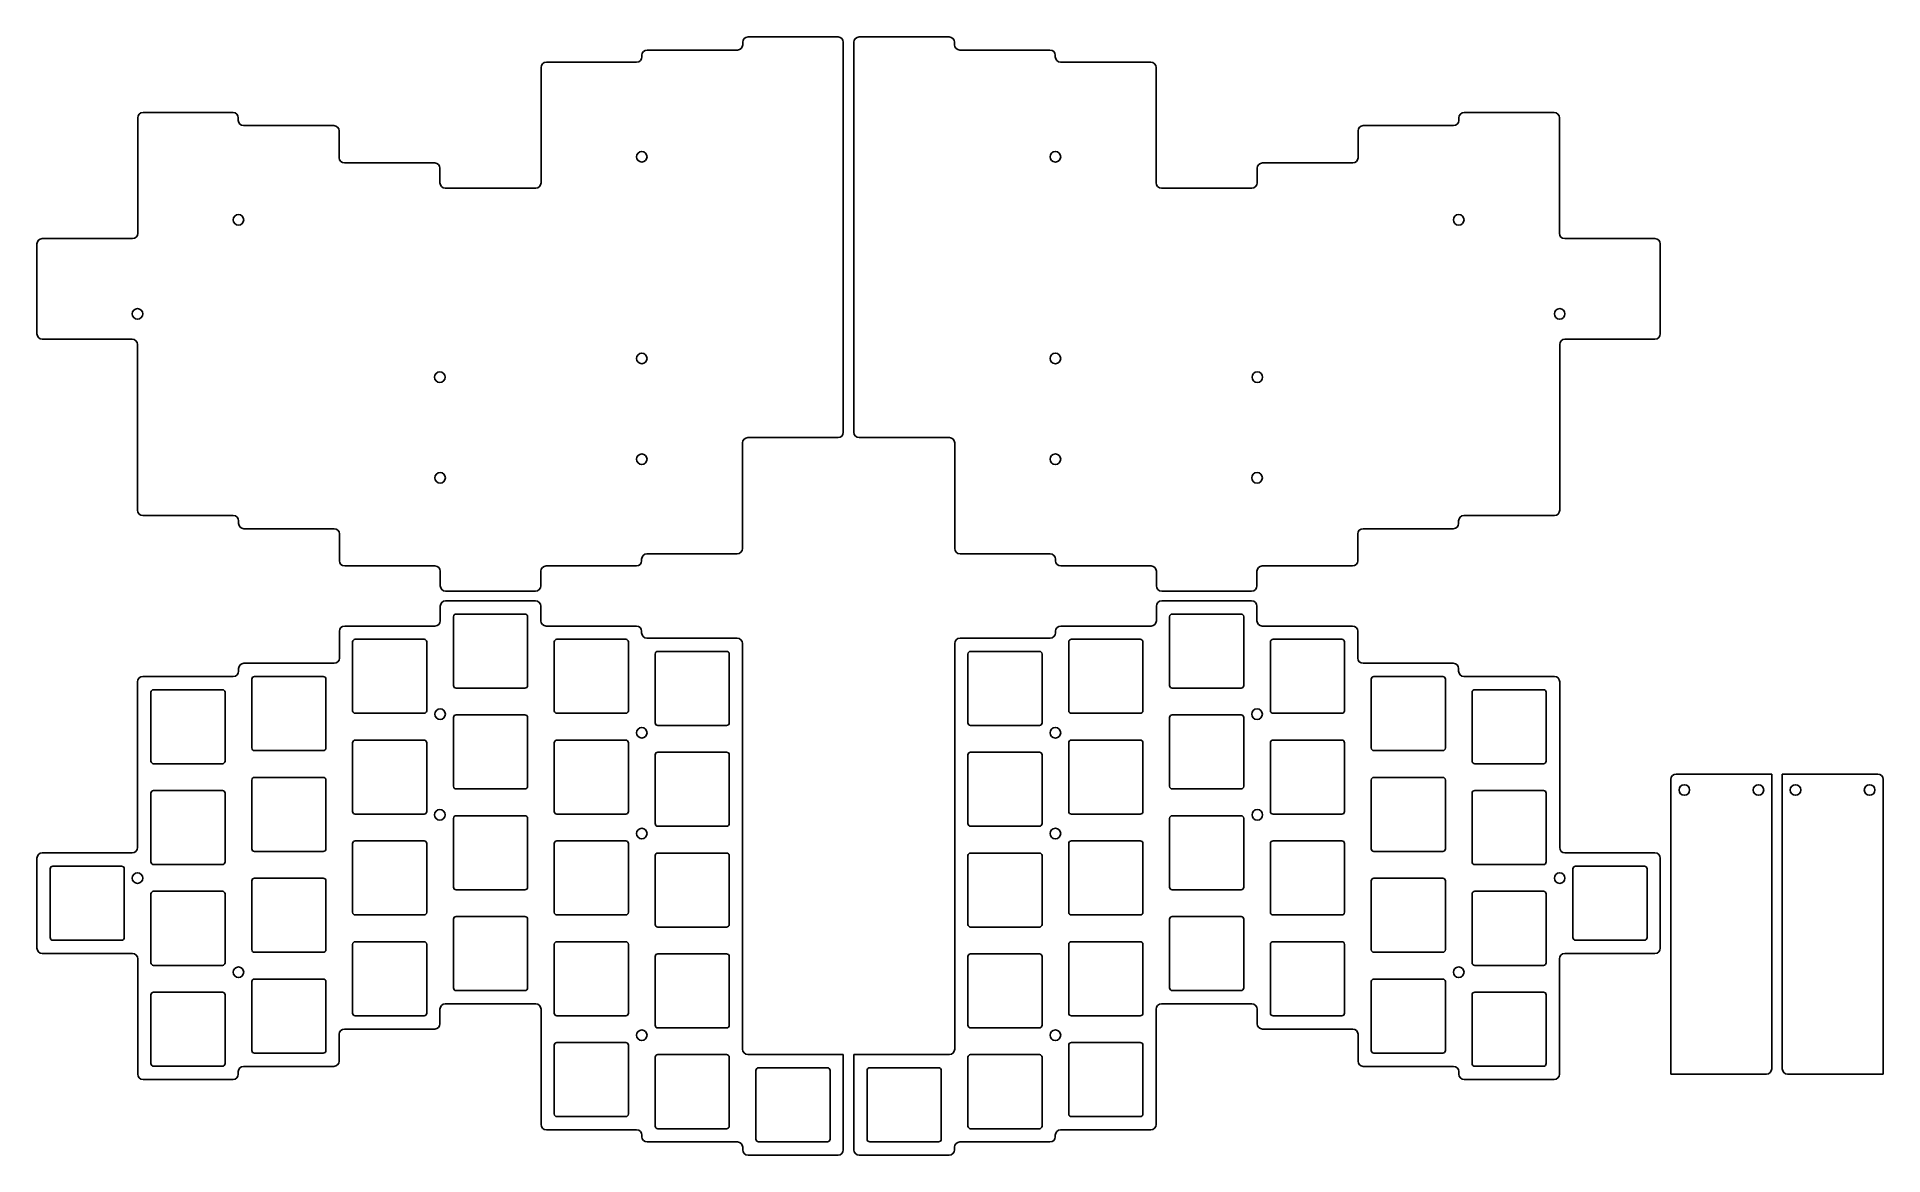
# Model space of a CAD drawing. Header units: millimetres. Extents: x 2 to 351, y 1 to 213.
import ezdxf

# ---------------------------------------------------------------- set-up
doc = ezdxf.new("R2010")
doc.units = ezdxf.units.MM

msp = doc.modelspace()

# ---------------------------------------------------------------- linework, layer by layer
for p, q in [((117.07, 210.03), (134.12, 210.03)), ((135.12, 211.03), (135.12, 211.5)), ((136.12, 212.5), (153.12, 212.5)), ((154.12, 211.5), (154.12, 193.5)), ((156.12, 211.5), (156.12, 193.5)), ((174.12, 212.5), (157.12, 212.5)), ((175.12, 211.03), (175.12, 211.5)), ((193.17, 210.03), (176.12, 210.03)), ((97.02, 206.74), (97.02, 184.93)), ((98.02, 207.74), (115.07, 207.74)), ((116.07, 208.74), (116.07, 209.03)), ((194.17, 208.74), (194.17, 209.03)), ((212.22, 207.74), (195.17, 207.74)), ((213.22, 206.74), (213.22, 184.93)), ((20.82, 175.4), (20.82, 197.22)), ((21.82, 198.22), (38.82, 198.22)), ((39.82, 196.74), (39.82, 197.22)), ((40.82, 195.74), (57.87, 195.74)), ((269.42, 195.74), (252.37, 195.74)), ((270.42, 196.74), (270.42, 197.22)), ((288.42, 198.22), (271.42, 198.22)), ((289.42, 175.4), (289.42, 197.22)), ((58.87, 189.69), (58.87, 194.74)), ((154.12, 193.5), (154.12, 137.8)), ((156.12, 193.5), (156.12, 137.8)), ((251.37, 189.69), (251.37, 194.74)), ((59.87, 188.69), (76.92, 188.69)), ((250.37, 188.69), (233.32, 188.69)), ((77.92, 184.93), (77.92, 187.69)), ((232.32, 184.93), (232.32, 187.69)), ((78.92, 183.93), (96.02, 183.93)), ((231.32, 183.93), (214.22, 183.93)), ((2.77, 174.4), (19.82, 174.4)), ((307.47, 174.4), (290.42, 174.4)), ((1.77, 156.4), (1.77, 173.4)), ((308.47, 156.4), (308.47, 173.4)), ((2.77, 155.4), (19.77, 155.4)), ((20.77, 123.07), (20.77, 154.4)), ((289.47, 123.07), (289.47, 154.4)), ((307.47, 155.4), (290.47, 155.4)), ((153.12, 136.8), (136.07, 136.8)), ((157.12, 136.8), (174.17, 136.8)), ((135.07, 135.8), (135.07, 115.83)), ((175.17, 135.8), (175.17, 115.83)), ((21.77, 122.07), (38.87, 122.07)), ((39.87, 120.59), (39.87, 121.07)), ((40.87, 119.59), (57.92, 119.59)), ((269.37, 119.59), (252.32, 119.59)), ((270.37, 120.59), (270.37, 121.07)), ((288.47, 122.07), (271.37, 122.07)), ((58.92, 113.54), (58.92, 118.59)), ((251.32, 113.54), (251.32, 118.59)), ((59.92, 112.54), (76.97, 112.54)), ((97.97, 112.54), (115.02, 112.54)), ((116.02, 113.54), (116.02, 113.83)), ((117.02, 114.83), (134.07, 114.83)), ((193.22, 114.83), (176.17, 114.83)), ((194.22, 113.54), (194.22, 113.83)), ((212.27, 112.54), (195.22, 112.54)), ((250.32, 112.54), (233.27, 112.54)), ((77.97, 108.78), (77.97, 111.54)), ((96.97, 108.78), (96.97, 111.54)), ((213.27, 108.78), (213.27, 111.54)), ((232.27, 108.78), (232.27, 111.54)), ((77.97, 104.96), (77.97, 102.2)), ((78.97, 107.78), (95.97, 107.78)), ((78.97, 105.96), (95.97, 105.96)), ((96.97, 104.96), (96.97, 102.2)), ((213.27, 104.96), (213.27, 102.2)), ((231.27, 107.78), (214.27, 107.78)), ((231.27, 105.96), (214.27, 105.96)), ((232.27, 104.96), (232.27, 102.2)), ((59.92, 101.2), (76.97, 101.2)), ((80.47, 102.96), (80.47, 89.96)), ((80.97, 103.46), (93.97, 103.46)), ((94.47, 102.96), (94.47, 89.96)), ((97.97, 101.2), (115.02, 101.2)), ((212.27, 101.2), (195.22, 101.2)), ((215.77, 102.96), (215.77, 89.96)), ((229.27, 103.46), (216.27, 103.46)), ((229.77, 102.96), (229.77, 89.96)), ((250.32, 101.2), (233.27, 101.2)), ((58.92, 100.2), (58.92, 95.15)), ((61.42, 98.2), (61.42, 85.2)), ((61.92, 98.7), (74.92, 98.7)), ((75.42, 98.2), (75.42, 85.2)), ((99.52, 98.2), (99.52, 85.2)), ((100.02, 98.7), (113.02, 98.7)), ((113.52, 98.2), (113.52, 85.2)), ((116.02, 100.2), (116.02, 99.91)), ((117.02, 98.91), (134.07, 98.91)), ((135.07, 97.91), (135.07, 21.23)), ((175.17, 97.91), (175.17, 21.23)), ((193.22, 98.91), (176.17, 98.91)), ((194.22, 100.2), (194.22, 99.91)), ((196.72, 98.2), (196.72, 85.2)), ((210.22, 98.7), (197.22, 98.7)), ((210.72, 98.2), (210.72, 85.2)), ((234.82, 98.2), (234.82, 85.2)), ((248.32, 98.7), (235.32, 98.7)), ((248.82, 98.2), (248.82, 85.2)), ((251.32, 100.2), (251.32, 95.15)), ((118.57, 95.91), (118.57, 82.91)), ((119.07, 96.41), (132.07, 96.41)), ((132.57, 95.91), (132.57, 82.91)), ((177.67, 95.91), (177.67, 82.91)), ((191.17, 96.41), (178.17, 96.41)), ((191.67, 95.91), (191.67, 82.91)), ((21.77, 91.67), (38.87, 91.67)), ((39.87, 93.15), (39.87, 92.67)), ((40.87, 94.15), (57.92, 94.15)), ((42.37, 91.15), (42.37, 78.15)), ((42.87, 91.65), (55.87, 91.65)), ((56.37, 91.15), (56.37, 78.15)), ((269.37, 94.15), (252.32, 94.15)), ((253.87, 91.15), (253.87, 78.15)), ((267.37, 91.65), (254.37, 91.65)), ((267.87, 91.15), (267.87, 78.15)), ((270.37, 93.15), (270.37, 92.67)), ((288.47, 91.67), (271.37, 91.67)), ((20.77, 90.67), (20.77, 59.33)), ((23.32, 88.67), (23.32, 75.67)), ((23.82, 89.17), (36.82, 89.17)), ((37.32, 88.67), (37.32, 75.67)), ((80.97, 89.46), (93.97, 89.46)), ((229.27, 89.46), (216.27, 89.46)), ((272.92, 88.67), (272.92, 75.67)), ((286.42, 89.17), (273.42, 89.17)), ((286.92, 88.67), (286.92, 75.67)), ((289.47, 90.67), (289.47, 59.33)), ((61.92, 84.7), (74.92, 84.7)), ((80.47, 83.91), (80.47, 70.91)), ((80.97, 84.41), (93.97, 84.41)), ((94.47, 83.91), (94.47, 70.91)), ((100.02, 84.7), (113.02, 84.7)), ((210.22, 84.7), (197.22, 84.7)), ((215.77, 83.91), (215.77, 70.91)), ((229.27, 84.41), (216.27, 84.41)), ((229.77, 83.91), (229.77, 70.91)), ((248.32, 84.7), (235.32, 84.7)), ((119.07, 82.41), (132.07, 82.41)), ((191.17, 82.41), (178.17, 82.41)), ((42.87, 77.65), (55.87, 77.65)), ((61.42, 79.15), (61.42, 66.15)), ((61.92, 79.65), (74.92, 79.65)), ((75.42, 79.15), (75.42, 66.15)), ((99.52, 79.15), (99.52, 66.15)), ((100.02, 79.65), (113.02, 79.65)), ((113.52, 79.15), (113.52, 66.15)), ((118.57, 76.86), (118.57, 63.86)), ((119.07, 77.36), (132.07, 77.36)), ((132.57, 76.86), (132.57, 63.86)), ((177.67, 76.86), (177.67, 63.86)), ((191.17, 77.36), (178.17, 77.36)), ((191.67, 76.86), (191.67, 63.86)), ((196.72, 79.15), (196.72, 66.15)), ((210.22, 79.65), (197.22, 79.65)), ((210.72, 79.15), (210.72, 66.15)), ((234.82, 79.15), (234.82, 66.15)), ((248.32, 79.65), (235.32, 79.65)), ((248.82, 79.15), (248.82, 66.15)), ((267.37, 77.65), (254.37, 77.65)), ((23.82, 75.17), (36.82, 75.17)), ((286.42, 75.17), (273.42, 75.17)), ((23.82, 70.12), (36.82, 70.12)), ((42.37, 72.1), (42.37, 59.1)), ((42.87, 72.6), (55.87, 72.6)), ((56.37, 72.1), (56.37, 59.1)), ((80.97, 70.41), (93.97, 70.41)), ((229.27, 70.41), (216.27, 70.41)), ((253.87, 72.1), (253.87, 59.1)), ((267.37, 72.6), (254.37, 72.6)), ((267.87, 72.1), (267.87, 59.1)), ((286.42, 70.12), (273.42, 70.12)), ((310.47, 72.22), (310.47, 16.52)), ((311.47, 73.22), (329.52, 73.22)), ((329.52, 73.22), (329.52, 17.52)), ((349.57, 73.22), (331.52, 73.22)), ((331.52, 73.22), (331.52, 17.52)), ((350.57, 72.22), (350.57, 16.52)), ((23.32, 69.62), (23.32, 56.62)), ((37.32, 69.62), (37.32, 56.62)), ((272.92, 69.62), (272.92, 56.62)), ((286.92, 69.62), (286.92, 56.62)), ((61.92, 65.65), (74.92, 65.65)), ((80.47, 64.86), (80.47, 51.86)), ((80.97, 65.36), (93.97, 65.36)), ((94.47, 64.86), (94.47, 51.86)), ((100.02, 65.65), (113.02, 65.65)), ((119.07, 63.36), (132.07, 63.36)), ((191.17, 63.36), (178.17, 63.36)), ((210.22, 65.65), (197.22, 65.65)), ((215.77, 64.86), (215.77, 51.86)), ((229.27, 65.36), (216.27, 65.36)), ((229.77, 64.86), (229.77, 51.86)), ((248.32, 65.65), (235.32, 65.65)), ((61.42, 60.1), (61.42, 47.1)), ((61.92, 60.6), (74.92, 60.6)), ((75.42, 60.1), (75.42, 47.1)), ((99.52, 60.1), (99.52, 47.1)), ((100.02, 60.6), (113.02, 60.6)), ((113.52, 60.1), (113.52, 47.1)), ((196.72, 60.1), (196.72, 47.1)), ((210.22, 60.6), (197.22, 60.6)), ((210.72, 60.1), (210.72, 47.1)), ((234.82, 60.1), (234.82, 47.1)), ((248.32, 60.6), (235.32, 60.6)), ((248.82, 60.1), (248.82, 47.1)), ((1.77, 57.33), (1.77, 40.33)), ((2.77, 58.33), (19.77, 58.33)), ((4.77, 55.83), (17.77, 55.83)), ((23.82, 56.12), (36.82, 56.12)), ((42.87, 58.6), (55.87, 58.6)), ((118.57, 57.81), (118.57, 44.81)), ((119.07, 58.31), (132.07, 58.31)), ((132.57, 57.81), (132.57, 44.81)), ((177.67, 57.81), (177.67, 44.81)), ((191.17, 58.31), (178.17, 58.31)), ((191.67, 57.81), (191.67, 44.81)), ((267.37, 58.6), (254.37, 58.6)), ((286.42, 56.12), (273.42, 56.12)), ((307.47, 58.33), (290.47, 58.33)), ((305.47, 55.83), (292.47, 55.83)), ((308.47, 57.33), (308.47, 40.33)), ((4.27, 55.33), (4.27, 42.33)), ((18.27, 55.33), (18.27, 42.33)), ((42.37, 53.05), (42.37, 40.05)), ((42.87, 53.55), (55.87, 53.55)), ((56.37, 53.05), (56.37, 40.05)), ((253.87, 53.05), (253.87, 40.05)), ((267.37, 53.55), (254.37, 53.55)), ((267.87, 53.05), (267.87, 40.05)), ((291.97, 55.33), (291.97, 42.33)), ((305.97, 55.33), (305.97, 42.33)), ((23.32, 50.57), (23.32, 37.57)), ((23.82, 51.07), (36.82, 51.07)), ((37.32, 50.57), (37.32, 37.57)), ((80.97, 51.36), (93.97, 51.36)), ((229.27, 51.36), (216.27, 51.36)), ((272.92, 50.57), (272.92, 37.57)), ((286.42, 51.07), (273.42, 51.07)), ((286.92, 50.57), (286.92, 37.57)), ((61.92, 46.6), (74.92, 46.6)), ((80.47, 45.81), (80.47, 32.81)), ((80.97, 46.31), (93.97, 46.31)), ((94.47, 45.81), (94.47, 32.81)), ((100.02, 46.6), (113.02, 46.6)), ((210.22, 46.6), (197.22, 46.6)), ((215.77, 45.81), (215.77, 32.81)), ((229.27, 46.31), (216.27, 46.31)), ((229.77, 45.81), (229.77, 32.81)), ((248.32, 46.6), (235.32, 46.6)), ((119.07, 44.31), (132.07, 44.31)), ((191.17, 44.31), (178.17, 44.31)), ((2.77, 39.33), (19.82, 39.33)), ((4.77, 41.83), (17.77, 41.83)), ((42.87, 39.55), (55.87, 39.55)), ((61.42, 41.05), (61.42, 28.05)), ((61.92, 41.55), (74.92, 41.55)), ((75.42, 41.05), (75.42, 28.05)), ((99.52, 41.05), (99.52, 28.05)), ((100.02, 41.55), (113.02, 41.55)), ((113.52, 41.05), (113.52, 28.05)), ((118.57, 38.76), (118.57, 25.76)), ((119.07, 39.26), (132.07, 39.26)), ((132.57, 38.76), (132.57, 25.76)), ((177.67, 38.76), (177.67, 25.76)), ((191.17, 39.26), (178.17, 39.26)), ((191.67, 38.76), (191.67, 25.76)), ((196.72, 41.05), (196.72, 28.05)), ((210.22, 41.55), (197.22, 41.55)), ((210.72, 41.05), (210.72, 28.05)), ((234.82, 41.05), (234.82, 28.05)), ((248.32, 41.55), (235.32, 41.55)), ((248.82, 41.05), (248.82, 28.05)), ((267.37, 39.55), (254.37, 39.55)), ((307.47, 39.33), (290.42, 39.33)), ((305.47, 41.83), (292.47, 41.83)), ((20.82, 38.33), (20.82, 16.52)), ((23.82, 37.07), (36.82, 37.07)), ((286.42, 37.07), (273.42, 37.07)), ((289.42, 38.33), (289.42, 16.52)), ((23.32, 31.52), (23.32, 18.52)), ((23.82, 32.02), (36.82, 32.02)), ((37.32, 31.52), (37.32, 18.52)), ((42.37, 34), (42.37, 21)), ((42.87, 34.5), (55.87, 34.5)), ((56.37, 34), (56.37, 21)), ((80.97, 32.31), (93.97, 32.31)), ((229.27, 32.31), (216.27, 32.31)), ((253.87, 34), (253.87, 21)), ((267.37, 34.5), (254.37, 34.5)), ((267.87, 34), (267.87, 21)), ((272.92, 31.52), (272.92, 18.52)), ((286.42, 32.02), (273.42, 32.02)), ((286.92, 31.52), (286.92, 18.52)), ((77.92, 28.81), (77.92, 26.05)), ((78.92, 29.81), (96.02, 29.81)), ((97.02, 7), (97.02, 28.81)), ((213.22, 7), (213.22, 28.81)), ((231.32, 29.81), (214.22, 29.81)), ((232.32, 28.81), (232.32, 26.05)), ((59.87, 25.05), (76.92, 25.05)), ((61.92, 27.55), (74.92, 27.55)), ((100.02, 27.55), (113.02, 27.55)), ((119.07, 25.26), (132.07, 25.26)), ((191.17, 25.26), (178.17, 25.26)), ((210.22, 27.55), (197.22, 27.55)), ((250.37, 25.05), (233.32, 25.05)), ((248.32, 27.55), (235.32, 27.55)), ((58.87, 24.05), (58.87, 19)), ((99.52, 22), (99.52, 9)), ((100.02, 22.5), (113.02, 22.5)), ((113.52, 22), (113.52, 9)), ((196.72, 22), (196.72, 9)), ((210.22, 22.5), (197.22, 22.5)), ((210.72, 22), (210.72, 9)), ((251.37, 24.05), (251.37, 19)), ((23.82, 18.02), (36.82, 18.02)), ((40.82, 18), (57.87, 18)), ((42.87, 20.5), (55.87, 20.5)), ((118.57, 19.71), (118.57, 6.71)), ((119.07, 20.21), (132.07, 20.21)), ((132.57, 19.71), (132.57, 6.71)), ((136.07, 20.23), (154.12, 20.23)), ((138.12, 17.73), (151.12, 17.73)), ((154.12, 2.23), (154.12, 20.23)), ((174.17, 20.23), (156.12, 20.23)), ((156.12, 2.23), (156.12, 20.23)), ((172.12, 17.73), (159.12, 17.73)), ((177.67, 19.71), (177.67, 6.71)), ((191.17, 20.21), (178.17, 20.21)), ((191.67, 19.71), (191.67, 6.71)), ((269.42, 18), (252.37, 18)), ((267.37, 20.5), (254.37, 20.5)), ((286.42, 18.02), (273.42, 18.02)), ((21.82, 15.52), (38.82, 15.52)), ((39.82, 17), (39.82, 16.52)), ((137.62, 17.23), (137.62, 4.23)), ((151.62, 17.23), (151.62, 4.23)), ((158.62, 17.23), (158.62, 4.23)), ((172.62, 17.23), (172.62, 4.23)), ((270.42, 17), (270.42, 16.52)), ((288.42, 15.52), (271.42, 15.52)), ((328.52, 16.52), (310.47, 16.52)), ((332.52, 16.52), (350.57, 16.52)), ((100.02, 8.5), (113.02, 8.5)), ((210.22, 8.5), (197.22, 8.5)), ((98.02, 6), (115.07, 6)), ((116.07, 5), (116.07, 4.71)), ((117.07, 3.71), (134.12, 3.71)), ((119.07, 6.21), (132.07, 6.21)), ((138.12, 3.73), (151.12, 3.73)), ((172.12, 3.73), (159.12, 3.73)), ((193.17, 3.71), (176.12, 3.71)), ((191.17, 6.21), (178.17, 6.21)), ((194.17, 5), (194.17, 4.71)), ((212.22, 6), (195.17, 6)), ((135.12, 2.71), (135.12, 2.23)), ((136.12, 1.23), (153.12, 1.23)), ((174.12, 1.23), (157.12, 1.23)), ((175.12, 2.71), (175.12, 2.23))]:
    msp.add_line(p, q)
for centre in [(116.04, 189.86), (194.19, 189.86), (39.84, 177.95), (270.39, 177.95), (20.77, 160.17), (289.47, 160.17), (116.04, 151.76), (194.19, 151.76), (77.89, 148.22), (232.35, 148.22), (116.04, 132.71), (194.19, 132.71), (77.94, 129.19), (232.29, 129.19), (77.94, 84.55), (232.29, 84.55), (116.04, 81.03), (194.19, 81.03), (313.02, 70.22), (327.02, 70.22), (334.02, 70.22), (348.02, 70.22), (77.89, 65.52), (232.35, 65.52), (116.04, 61.98), (194.19, 61.98), (20.77, 53.57), (289.47, 53.57), (39.84, 35.78), (270.39, 35.78), (116.04, 23.88), (194.19, 23.88)]:
    msp.add_circle(centre, 1)
for centre, radius, start, end in [((117.07, 209.03), 1, 90, 180), ((134.12, 211.03), 1, 270, 0), ((136.12, 211.5), 1, 90, 180), ((153.12, 211.5), 1, 0, 90), ((157.12, 211.5), 1, 90, 180), ((174.12, 211.5), 1, 0, 90), ((176.12, 211.03), 1, 180, 270), ((193.17, 209.03), 1, 0, 90), ((98.02, 206.74), 1, 90, 180), ((115.07, 208.74), 1, 270, 0), ((195.17, 208.74), 1, 180, 270), ((212.22, 206.74), 1, 0, 90), ((21.82, 197.22), 1, 90, 180), ((38.82, 197.22), 1, 0, 90), ((40.82, 196.74), 1, 180, 270), ((57.87, 194.74), 1, 0, 90), ((252.37, 194.74), 1, 90, 180), ((269.42, 196.74), 1, 270, 0), ((271.42, 197.22), 1, 90, 180), ((288.42, 197.22), 1, 0, 90), ((59.87, 189.69), 1, 180, 270), ((76.92, 187.69), 1, 0, 90), ((233.32, 187.69), 1, 90, 180), ((250.37, 189.69), 1, 270, 0), ((78.92, 184.93), 1, 180, 270), ((96.02, 184.93), 1, 270, 0), ((214.22, 184.93), 1, 180, 270), ((231.32, 184.93), 1, 270, 0), ((2.77, 173.4), 1, 90, 180), ((19.82, 175.4), 1, 270, 0), ((290.42, 175.4), 1, 180, 270), ((307.47, 173.4), 1, 0, 90), ((2.77, 156.4), 1, 180, 270), ((19.77, 154.4), 1, 0, 90), ((290.47, 154.4), 1, 90, 180), ((307.47, 156.4), 1, 270, 0), ((136.07, 135.8), 1, 90, 180), ((153.12, 137.8), 1, 270, 0), ((157.12, 137.8), 1, 180, 270), ((174.17, 135.8), 1, 0, 90), ((21.77, 123.07), 1, 180, 270), ((288.47, 123.07), 1, 270, 0), ((38.87, 121.07), 1, 0, 90), ((40.87, 120.59), 1, 180, 270), ((57.92, 118.59), 1, 0, 90), ((252.32, 118.59), 1, 90, 180), ((269.37, 120.59), 1, 270, 0), ((271.37, 121.07), 1, 90, 180), ((134.07, 115.83), 1, 270, 0), ((176.17, 115.83), 1, 180, 270), ((59.92, 113.54), 1, 180, 270), ((76.97, 111.54), 1, 0, 90), ((97.97, 111.54), 1, 90, 180), ((115.02, 113.54), 1, 270, 0), ((117.02, 113.83), 1, 90, 180), ((193.22, 113.83), 1, 0, 90), ((195.22, 113.54), 1, 180, 270), ((212.27, 111.54), 1, 0, 90), ((233.27, 111.54), 1, 90, 180), ((250.32, 113.54), 1, 270, 0), ((78.97, 108.78), 1, 180, 270), ((95.97, 108.78), 1, 270, 0), ((214.27, 108.78), 1, 180, 270), ((231.27, 108.78), 1, 270, 0), ((78.97, 104.96), 1, 90, 180), ((95.97, 104.96), 1, 0, 90), ((214.27, 104.96), 1, 90, 180), ((231.27, 104.96), 1, 0, 90), ((59.92, 100.2), 1, 90, 180), ((76.97, 102.2), 1, 270, 0), ((80.97, 102.96), 0.5, 90, 180), ((93.97, 102.96), 0.5, 0, 90), ((97.97, 102.2), 1, 180, 270), ((115.02, 100.2), 1, 0, 90), ((195.22, 100.2), 1, 90, 180), ((212.27, 102.2), 1, 270, 0), ((216.27, 102.96), 0.5, 90, 180), ((229.27, 102.96), 0.5, 0, 90), ((233.27, 102.2), 1, 180, 270), ((250.32, 100.2), 1, 0, 90), ((61.92, 98.2), 0.5, 90, 180), ((74.92, 98.2), 0.5, 0, 90), ((100.02, 98.2), 0.5, 90, 180), ((113.02, 98.2), 0.5, 0, 90), ((117.02, 99.91), 1, 180, 270), ((134.07, 97.91), 1, 0, 90), ((176.17, 97.91), 1, 90, 180), ((193.22, 99.91), 1, 270, 0), ((197.22, 98.2), 0.5, 90, 180), ((210.22, 98.2), 0.5, 0, 90), ((235.32, 98.2), 0.5, 90, 180), ((248.32, 98.2), 0.5, 0, 90), ((57.92, 95.15), 1, 270, 0), ((119.07, 95.91), 0.5, 90, 180), ((132.07, 95.91), 0.5, 0, 90), ((178.17, 95.91), 0.5, 90, 180), ((191.17, 95.91), 0.5, 0, 90), ((252.32, 95.15), 1, 180, 270), ((21.77, 90.67), 1, 90, 180), ((38.87, 92.67), 1, 270, 0), ((40.87, 93.15), 1, 90, 180), ((42.87, 91.15), 0.5, 90, 180), ((55.87, 91.15), 0.5, 0, 90), ((254.37, 91.15), 0.5, 90, 180), ((267.37, 91.15), 0.5, 0, 90), ((269.37, 93.15), 1, 0, 90), ((271.37, 92.67), 1, 180, 270), ((288.47, 90.67), 1, 0, 90), ((23.82, 88.67), 0.5, 90, 180), ((36.82, 88.67), 0.5, 0, 90), ((80.97, 89.96), 0.5, 180, 270), ((93.97, 89.96), 0.5, 270, 0), ((216.27, 89.96), 0.5, 180, 270), ((229.27, 89.96), 0.5, 270, 0), ((273.42, 88.67), 0.5, 90, 180), ((286.42, 88.67), 0.5, 0, 90), ((61.92, 85.2), 0.5, 180, 270), ((74.92, 85.2), 0.5, 270, 0), ((80.97, 83.91), 0.5, 90, 180), ((93.97, 83.91), 0.5, 0, 90), ((100.02, 85.2), 0.5, 180, 270), ((113.02, 85.2), 0.5, 270, 0), ((197.22, 85.2), 0.5, 180, 270), ((210.22, 85.2), 0.5, 270, 0), ((216.27, 83.91), 0.5, 90, 180), ((229.27, 83.91), 0.5, 0, 90), ((235.32, 85.2), 0.5, 180, 270), ((248.32, 85.2), 0.5, 270, 0), ((119.07, 82.91), 0.5, 180, 270), ((132.07, 82.91), 0.5, 270, 0), ((178.17, 82.91), 0.5, 180, 270), ((191.17, 82.91), 0.5, 270, 0), ((42.87, 78.15), 0.5, 180, 270), ((55.87, 78.15), 0.5, 270, 0), ((61.92, 79.15), 0.5, 90, 180), ((74.92, 79.15), 0.5, 0, 90), ((100.02, 79.15), 0.5, 90, 180), ((113.02, 79.15), 0.5, 0, 90), ((119.07, 76.86), 0.5, 90, 180), ((132.07, 76.86), 0.5, 0, 90), ((178.17, 76.86), 0.5, 90, 180), ((191.17, 76.86), 0.5, 0, 90), ((197.22, 79.15), 0.5, 90, 180), ((210.22, 79.15), 0.5, 0, 90), ((235.32, 79.15), 0.5, 90, 180), ((248.32, 79.15), 0.5, 0, 90), ((254.37, 78.15), 0.5, 180, 270), ((267.37, 78.15), 0.5, 270, 0), ((23.82, 75.67), 0.5, 180, 270), ((36.82, 75.67), 0.5, 270, 0), ((273.42, 75.67), 0.5, 180, 270), ((286.42, 75.67), 0.5, 270, 0), ((23.82, 69.62), 0.5, 90, 180), ((36.82, 69.62), 0.5, 0, 90), ((42.87, 72.1), 0.5, 90, 180), ((55.87, 72.1), 0.5, 0, 90), ((80.97, 70.91), 0.5, 180, 270), ((93.97, 70.91), 0.5, 270, 0), ((216.27, 70.91), 0.5, 180, 270), ((229.27, 70.91), 0.5, 270, 0), ((254.37, 72.1), 0.5, 90, 180), ((267.37, 72.1), 0.5, 0, 90), ((273.42, 69.62), 0.5, 90, 180), ((286.42, 69.62), 0.5, 0, 90), ((311.47, 72.22), 1, 90, 180), ((349.57, 72.22), 1, 0, 90), ((61.92, 66.15), 0.5, 180, 270), ((74.92, 66.15), 0.5, 270, 0), ((80.97, 64.86), 0.5, 90, 180), ((93.97, 64.86), 0.5, 0, 90), ((100.02, 66.15), 0.5, 180, 270), ((113.02, 66.15), 0.5, 270, 0), ((119.07, 63.86), 0.5, 180, 270), ((132.07, 63.86), 0.5, 270, 0), ((178.17, 63.86), 0.5, 180, 270), ((191.17, 63.86), 0.5, 270, 0), ((197.22, 66.15), 0.5, 180, 270), ((210.22, 66.15), 0.5, 270, 0), ((216.27, 64.86), 0.5, 90, 180), ((229.27, 64.86), 0.5, 0, 90), ((235.32, 66.15), 0.5, 180, 270), ((248.32, 66.15), 0.5, 270, 0), ((19.77, 59.33), 1, 270, 0), ((61.92, 60.1), 0.5, 90, 180), ((74.92, 60.1), 0.5, 0, 90), ((100.02, 60.1), 0.5, 90, 180), ((113.02, 60.1), 0.5, 0, 90), ((197.22, 60.1), 0.5, 90, 180), ((210.22, 60.1), 0.5, 0, 90), ((235.32, 60.1), 0.5, 90, 180), ((248.32, 60.1), 0.5, 0, 90), ((290.47, 59.33), 1, 180, 270), ((2.77, 57.33), 1, 90, 180), ((4.77, 55.33), 0.5, 90, 180), ((17.77, 55.33), 0.5, 0, 90), ((23.82, 56.62), 0.5, 180, 270), ((36.82, 56.62), 0.5, 270, 0), ((42.87, 59.1), 0.5, 180, 270), ((55.87, 59.1), 0.5, 270, 0), ((119.07, 57.81), 0.5, 90, 180), ((132.07, 57.81), 0.5, 0, 90), ((178.17, 57.81), 0.5, 90, 180), ((191.17, 57.81), 0.5, 0, 90), ((254.37, 59.1), 0.5, 180, 270), ((267.37, 59.1), 0.5, 270, 0), ((273.42, 56.62), 0.5, 180, 270), ((286.42, 56.62), 0.5, 270, 0), ((292.47, 55.33), 0.5, 90, 180), ((305.47, 55.33), 0.5, 0, 90), ((307.47, 57.33), 1, 0, 90), ((42.87, 53.05), 0.5, 90, 180), ((55.87, 53.05), 0.5, 0, 90), ((254.37, 53.05), 0.5, 90, 180), ((267.37, 53.05), 0.5, 0, 90), ((23.82, 50.57), 0.5, 90, 180), ((36.82, 50.57), 0.5, 0, 90), ((80.97, 51.86), 0.5, 180, 270), ((93.97, 51.86), 0.5, 270, 0), ((216.27, 51.86), 0.5, 180, 270), ((229.27, 51.86), 0.5, 270, 0), ((273.42, 50.57), 0.5, 90, 180), ((286.42, 50.57), 0.5, 0, 90), ((61.92, 47.1), 0.5, 180, 270), ((74.92, 47.1), 0.5, 270, 0), ((80.97, 45.81), 0.5, 90, 180), ((93.97, 45.81), 0.5, 0, 90), ((100.02, 47.1), 0.5, 180, 270), ((113.02, 47.1), 0.5, 270, 0), ((197.22, 47.1), 0.5, 180, 270), ((210.22, 47.1), 0.5, 270, 0), ((216.27, 45.81), 0.5, 90, 180), ((229.27, 45.81), 0.5, 0, 90), ((235.32, 47.1), 0.5, 180, 270), ((248.32, 47.1), 0.5, 270, 0), ((4.77, 42.33), 0.5, 180, 270), ((17.77, 42.33), 0.5, 270, 0), ((119.07, 44.81), 0.5, 180, 270), ((132.07, 44.81), 0.5, 270, 0), ((178.17, 44.81), 0.5, 180, 270), ((191.17, 44.81), 0.5, 270, 0), ((292.47, 42.33), 0.5, 180, 270), ((305.47, 42.33), 0.5, 270, 0), ((2.77, 40.33), 1, 180, 270), ((19.82, 38.33), 1, 0, 90), ((42.87, 40.05), 0.5, 180, 270), ((55.87, 40.05), 0.5, 270, 0), ((61.92, 41.05), 0.5, 90, 180), ((74.92, 41.05), 0.5, 0, 90), ((100.02, 41.05), 0.5, 90, 180), ((113.02, 41.05), 0.5, 0, 90), ((119.07, 38.76), 0.5, 90, 180), ((132.07, 38.76), 0.5, 0, 90), ((178.17, 38.76), 0.5, 90, 180), ((191.17, 38.76), 0.5, 0, 90), ((197.22, 41.05), 0.5, 90, 180), ((210.22, 41.05), 0.5, 0, 90), ((235.32, 41.05), 0.5, 90, 180), ((248.32, 41.05), 0.5, 0, 90), ((254.37, 40.05), 0.5, 180, 270), ((267.37, 40.05), 0.5, 270, 0), ((290.42, 38.33), 1, 90, 180), ((307.47, 40.33), 1, 270, 0), ((23.82, 37.57), 0.5, 180, 270), ((36.82, 37.57), 0.5, 270, 0), ((273.42, 37.57), 0.5, 180, 270), ((286.42, 37.57), 0.5, 270, 0), ((23.82, 31.52), 0.5, 90, 180), ((36.82, 31.52), 0.5, 0, 90), ((42.87, 34), 0.5, 90, 180), ((55.87, 34), 0.5, 0, 90), ((80.97, 32.81), 0.5, 180, 270), ((93.97, 32.81), 0.5, 270, 0), ((216.27, 32.81), 0.5, 180, 270), ((229.27, 32.81), 0.5, 270, 0), ((254.37, 34), 0.5, 90, 180), ((267.37, 34), 0.5, 0, 90), ((273.42, 31.52), 0.5, 90, 180), ((286.42, 31.52), 0.5, 0, 90), ((61.92, 28.05), 0.5, 180, 270), ((74.92, 28.05), 0.5, 270, 0), ((78.92, 28.81), 1, 90, 180), ((96.02, 28.81), 1, 0, 90), ((100.02, 28.05), 0.5, 180, 270), ((113.02, 28.05), 0.5, 270, 0), ((197.22, 28.05), 0.5, 180, 270), ((210.22, 28.05), 0.5, 270, 0), ((214.22, 28.81), 1, 90, 180), ((231.32, 28.81), 1, 0, 90), ((235.32, 28.05), 0.5, 180, 270), ((248.32, 28.05), 0.5, 270, 0), ((59.87, 24.05), 1, 90, 180), ((76.92, 26.05), 1, 270, 0), ((119.07, 25.76), 0.5, 180, 270), ((132.07, 25.76), 0.5, 270, 0), ((178.17, 25.76), 0.5, 180, 270), ((191.17, 25.76), 0.5, 270, 0), ((233.32, 26.05), 1, 180, 270), ((250.37, 24.05), 1, 0, 90), ((42.87, 21), 0.5, 180, 270), ((55.87, 21), 0.5, 270, 0), ((100.02, 22), 0.5, 90, 180), ((113.02, 22), 0.5, 0, 90), ((136.07, 21.23), 1, 180, 270), ((174.17, 21.23), 1, 270, 0), ((197.22, 22), 0.5, 90, 180), ((210.22, 22), 0.5, 0, 90), ((254.37, 21), 0.5, 180, 270), ((267.37, 21), 0.5, 270, 0), ((23.82, 18.52), 0.5, 180, 270), ((36.82, 18.52), 0.5, 270, 0), ((40.82, 17), 1, 90, 180), ((57.87, 19), 1, 270, 0), ((119.07, 19.71), 0.5, 90, 180), ((132.07, 19.71), 0.5, 0, 90), ((138.12, 17.23), 0.5, 90, 180), ((151.12, 17.23), 0.5, 0, 90), ((159.12, 17.23), 0.5, 90, 180), ((172.12, 17.23), 0.5, 0, 90), ((178.17, 19.71), 0.5, 90, 180), ((191.17, 19.71), 0.5, 0, 90), ((252.37, 19), 1, 180, 270), ((269.42, 17), 1, 0, 90), ((273.42, 18.52), 0.5, 180, 270), ((286.42, 18.52), 0.5, 270, 0), ((328.52, 17.52), 1, 270, 0), ((332.52, 17.52), 1, 180, 270), ((21.82, 16.52), 1, 180, 270), ((38.82, 16.52), 1, 270, 0), ((271.42, 16.52), 1, 180, 270), ((288.42, 16.52), 1, 270, 0), ((98.02, 7), 1, 180, 270), ((100.02, 9), 0.5, 180, 270), ((113.02, 9), 0.5, 270, 0), ((197.22, 9), 0.5, 180, 270), ((210.22, 9), 0.5, 270, 0), ((212.22, 7), 1, 270, 0), ((115.07, 5), 1, 0, 90), ((117.07, 4.71), 1, 180, 270), ((119.07, 6.71), 0.5, 180, 270), ((132.07, 6.71), 0.5, 270, 0), ((134.12, 2.71), 1, 0, 90), ((138.12, 4.23), 0.5, 180, 270), ((151.12, 4.23), 0.5, 270, 0), ((159.12, 4.23), 0.5, 180, 270), ((172.12, 4.23), 0.5, 270, 0), ((176.12, 2.71), 1, 90, 180), ((178.17, 6.71), 0.5, 180, 270), ((191.17, 6.71), 0.5, 270, 0), ((193.17, 4.71), 1, 270, 0), ((195.17, 5), 1, 90, 180), ((136.12, 2.23), 1, 180, 270), ((153.12, 2.23), 1, 270, 0), ((157.12, 2.23), 1, 180, 270), ((174.12, 2.23), 1, 270, 0)]:
    msp.add_arc(centre, radius, start, end)

doc.saveas('drawing.dxf')
